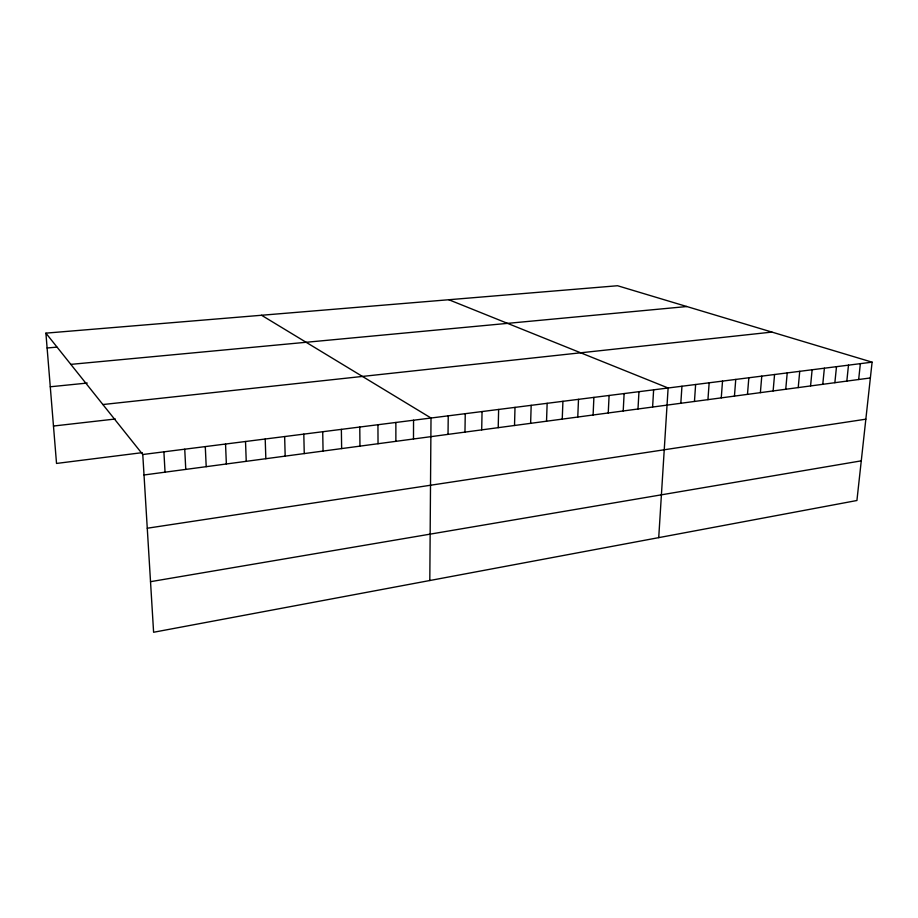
<?xml version="1.0" encoding="UTF-8"?>
<svg xmlns="http://www.w3.org/2000/svg" width="918" height="918" viewBox="0 0 918 918"><rect width="100%" height="100%" fill="white"/><g stroke="black" fill="none" stroke-linecap="round" stroke-linejoin="round"><path stroke-width="1.38" d="M413.49 438.988L413.548 420.226M429.808 580.52L431.012 418.011L261.561 315.264M448.03 434.375L448.236 415.831M464.967 432.103L465.254 413.674M481.698 429.876L482.053 411.551M498.21 427.662L498.635 409.451M514.516 425.493L515.009 407.374M530.627 423.336L531.178 405.331M546.531 421.213L547.151 403.312M562.241 419.113L562.929 401.315M577.766 417.036L578.501 399.341M593.097 414.993L593.9 397.391M608.244 412.962L609.104 395.463M623.207 410.966L624.125 393.558M637.987 408.992L638.962 391.688M652.606 407.041L653.627 389.829M658.722 537.638L668.12 387.993L448.799 299.727M680.823 403.266L681.948 386.237M694.456 401.453L695.626 384.504M707.939 399.651L709.155 382.795M721.261 397.861L722.523 381.096M734.446 396.106L735.754 379.421M747.481 394.361L748.836 377.768M760.379 392.64L761.768 376.128M773.128 390.942L774.562 374.51M785.739 389.255L787.219 372.903M798.224 387.58L799.739 371.32M810.571 385.939L812.12 369.759M822.78 384.309L824.375 368.198M834.864 382.691L836.493 366.672M846.832 381.096L848.484 365.146M858.663 379.513L860.361 363.643M872.1 362.162L856.919 500.505L153.604 632.261L142.772 454.513L45.9 333.142L617.562 285.739L872.1 362.162L142.772 454.513M150.518 581.679L861.268 460.847M147.259 528.229L865.846 419.182M144.011 474.985L870.367 377.952M142.256 452.643L56.526 463.441L45.9 333.142M53.474 426.032L115.324 418.998M102.873 404.54L771.923 332.086M50.272 386.776L87.244 383.058M70.824 364.377L686.825 306.532M47.116 347.991L56.87 347.13M163.897 451.84L165.045 472.173M184.736 449.2L185.769 469.408M205.288 446.596L206.206 466.677M225.541 444.037L226.356 463.98M245.519 441.501L246.242 461.329M265.21 439.011L265.841 458.713M284.649 436.555L285.177 456.131M303.812 434.122L304.248 453.584M322.711 431.724L323.067 451.071M341.37 429.372L341.634 448.581M359.776 427.031L359.959 446.137M377.941 424.736L378.032 443.727M395.865 422.464L395.876 441.34"/></g></svg>
